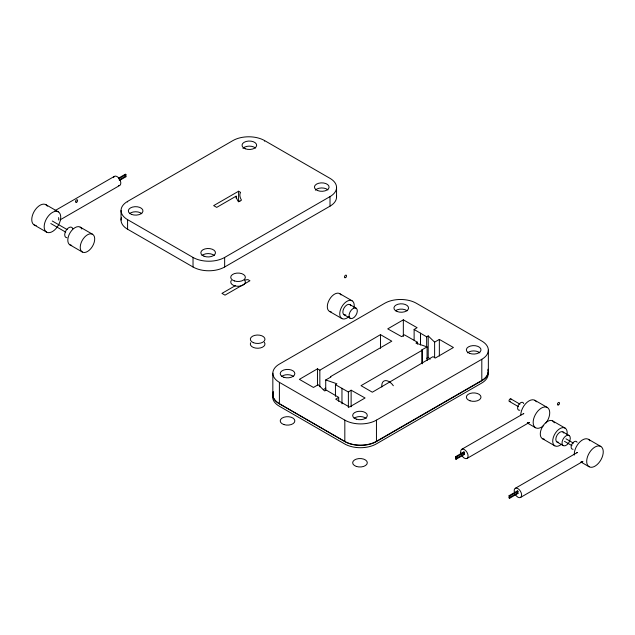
<?xml version="1.0" encoding="UTF-8"?>
<svg xmlns="http://www.w3.org/2000/svg" width="635" height="635" viewBox="0 0 635 635"><rect width="100%" height="100%" fill="white"/><g stroke="black" fill="none" stroke-linecap="round" stroke-linejoin="round"><path stroke-width="0.95" d="M348.377 407.614L348.377 392.017L351.131 390.2L365.077 397.986L349.472 407.027L335.701 399.153L338.685 397.383L326.144 390.025L324.604 390.946L318.191 384.699L313.46 387.453L299.387 379.357L317.46 368.824L319.842 370.189L380.476 334.645L391.787 341.193L330.43 376.698L330.93 376.992L325.723 379.952L325.723 390.676M335.447 396.351L335.447 384.659L336.891 383.778L325.723 379.952M414.123 340.193L414.123 329.47L417.108 327.7L403.336 319.826L387.731 328.866L401.677 336.653L404.431 334.835L417.354 342.194L415.917 343.083L427.077 346.901L427.077 360.545M426.656 346.575L426.656 336.828L428.204 335.907L434.618 342.154L434.618 357.751M426.656 358.299L428.204 357.354L428.204 335.907M323.255 389.66L325.818 388.128M434.618 342.154L439.349 339.408L453.422 347.504L435.348 358.029L432.967 356.664L372.332 392.208L361.021 385.667L422.37 350.155L421.878 349.861L427.077 346.901M54.912 210.701L114.467 176.324M118.689 178.062L125.309 174.236L125.928 174.593L125.928 176.744L119.309 180.57M118.475 178.895L125.928 174.593M119.515 179.729L125.309 176.387L125.928 176.744M60.182 219.829L119.737 185.444M127.587 229.219L127.587 219.654A22.36 12.914 0 0 1 127.587 201.398L232.942 140.573A22.36 12.914 0 0 1 264.573 140.573L330.01 178.348A22.36 12.914 0 0 1 330.01 196.612L330.01 206.169L224.655 266.994A22.36 12.914 0 0 1 193.024 266.994L127.587 229.219A22.36 12.914 0 0 1 121.515 217.44M238.593 191.23L213.662 205.621L216.71 207.383L236.133 196.167A22.939 13.24 0 0 0 236.958 199.041A30.345 17.518 0 0 0 238.53 201.819L241.506 200.112A26.21 15.129 0 0 1 239.919 195.85A21.288 12.287 0 0 1 240.022 193.715L240.554 192.365L238.593 191.23L238.593 200.795L239.903 201.549M127.587 219.654L193.024 257.437A22.36 12.914 0 0 0 224.655 257.437L330.01 196.612M235.474 285.583L221.956 293.386L225.004 295.148L249.936 280.757L247.967 279.622L244.88 279.964M279.392 382.357L344.821 420.132A22.36 12.914 0 0 0 376.452 420.132L481.806 359.307A22.36 12.914 0 0 0 481.806 341.051L416.369 303.268A22.36 12.914 0 0 0 384.739 303.268L279.392 364.093A22.36 12.914 0 0 0 279.392 382.357L279.392 403.796L344.821 441.579A22.36 12.914 0 0 0 376.452 441.579L481.806 380.754A22.36 12.914 0 0 0 487.966 369.221M461.74 449.318L523.843 413.464M455.549 456.708L463.828 451.929L464.447 452.287L464.447 454.438L456.168 459.216L455.549 458.859L455.549 456.708L456.168 457.065L464.447 452.287M455.549 458.859L463.828 454.081L464.447 454.438M467.011 458.446L529.114 422.592M515.263 488.315L577.366 452.461A5.27 3.04 60 0 0 576.882 452.866M509.072 495.705L517.35 490.918L517.969 491.276L517.969 493.435L509.691 498.213L509.072 497.856L509.072 495.705L509.691 496.062L517.969 491.276M509.072 497.856L517.35 493.07L517.969 493.435M520.533 497.443L582.636 461.589M335.447 384.659L348.377 392.017M414.123 329.47L426.656 336.828M534.884 400.304L547.299 407.479M339.677 293.624L352.1 300.792M588.407 439.301L600.821 446.469A11.708 6.763 -60 0 1 597.114 464.614A11.708 6.763 -60 0 1 586.97 458.756A11.708 6.763 -60 0 1 600.821 446.469M552.656 420.91L565.079 428.085M349.901 304.594L356.116 308.181A5.858 3.381 -60 0 1 354.259 317.254A5.858 3.381 -60 0 1 349.186 314.325A5.858 3.381 -60 0 1 356.116 308.181M510.802 398.875L519.914 404.138M562.88 431.887L569.095 435.475A5.858 3.381 -60 0 1 567.238 444.54A5.858 3.381 -60 0 1 562.165 441.611A5.858 3.381 -60 0 1 569.095 435.475M509.341 401.415L518.454 406.67M565.983 438.825L573.437 443.127M564.523 441.365L571.976 445.667M344.051 314.738L350.258 318.325M527.312 422.981L535.591 427.76M557.03 442.023L563.237 445.611M329.43 311.372L341.852 318.54M542.409 438.658L554.831 445.833M580.834 461.97L589.113 466.757M45.887 204.676L58.309 211.844A11.708 6.763 -60 0 1 54.594 229.981A11.708 6.763 -60 0 1 44.45 224.131A11.708 6.763 -60 0 1 58.309 211.844M80.169 227.108L92.591 234.283A10.247 5.913 -60 0 1 89.344 250.15A10.247 5.913 -60 0 1 80.47 245.031A10.247 5.913 -60 0 1 92.591 234.283M52.261 220.996L67.167 229.6M50.8 223.528L65.707 232.14M69.921 244.856L82.344 252.031M34.179 224.957L46.593 232.124M428.204 357.354L430.125 359.251M517.35 490.918L517.35 493.07M509.691 496.062L509.691 498.213M488.355 350.179L488.355 371.618M481.806 359.307L481.806 380.754M463.828 451.929L463.828 454.081M456.168 457.065L456.168 459.216M439.349 339.408L439.349 355.973M422.37 350.155L422.37 363.799M421.878 349.861L421.878 363.506M420.529 344.829L420.529 333.137L420.497 344.853M417.354 342.194L417.354 344.146M403.336 319.826L403.336 336.399M380.476 334.645L380.476 348.29M376.452 420.132L376.452 441.579M351.131 390.2L351.131 406.773M344.821 420.132L344.821 441.579M341.963 388.247L341.963 403.844M338.685 397.383L338.685 401.28M336.558 187.476L336.558 197.041M319.842 370.189L319.842 386.755M317.46 368.824L317.46 385.389M272.836 373.221L272.836 394.668M264.573 140.573L264.573 141.168M236.133 196.167L236.133 198.08M224.655 257.437L224.655 266.994M193.024 257.437L193.024 266.994M127.587 201.398L127.587 201.993M125.309 174.236L125.309 176.387M121.039 210.526L121.039 220.083M336.439 195.707A22.36 12.914 0 0 1 330.01 206.169M129.5 213.693A7.318 4.223 0 0 1 141.811 213.693M242.919 148.32A7.318 4.223 0 0 1 255.5 148.058M315.349 190.135A7.318 4.223 0 0 1 327.93 189.873M202.001 255.524A7.318 4.223 0 0 1 214.312 255.524M264.366 342.336A7.318 4.223 0 0 1 258.016 348.242A7.318 4.223 0 0 1 250.674 342.733M279.392 403.796A22.36 12.914 0 0 1 273.312 392.025M281.678 376.38A7.318 4.223 0 0 1 293.695 376.626M395.391 310.785A7.318 4.223 0 0 1 407.106 310.785M467.519 352.854A7.318 4.223 0 0 1 479.838 352.854M354.132 418.243A7.318 4.223 0 0 1 366.149 418.489M345.837 314.92A5.858 3.381 -60 0 1 343.94 308.173A5.858 3.381 -60 0 1 350.853 305.752M349.02 316.516A10.247 5.913 -60 0 1 339.765 314.642A10.247 5.913 -60 0 1 347.631 300.958A10.247 5.913 -60 0 1 353.941 307.943M331.232 311.849A10.247 5.913 -60 0 1 329.43 299.537A10.247 5.913 -60 0 1 340.995 294.934M574.302 455.065A11.708 6.763 -60 0 1 580.231 441.603A11.708 6.763 -60 0 1 589.907 440.801M582.898 461.407A5.27 3.04 60 0 1 581.374 461.82M514.588 492.943A5.27 3.04 60 0 1 517.692 488.466A5.27 3.04 60 0 1 521.383 496.427A5.27 3.04 60 0 1 515.263 494.403M558.506 442.27A5.858 3.381 -60 0 1 557.03 435.269A5.858 3.381 -60 0 1 563.832 433.046M561.491 444.246A10.247 5.913 -60 0 1 552.728 441.73A10.247 5.913 -60 0 1 560.467 428.315A10.247 5.913 -60 0 1 567.031 434.65M544.203 439.142A10.247 5.913 -60 0 1 542.671 426.387A10.247 5.913 -60 0 1 554.268 422.815M573.08 449.262A4.389 2.532 -60 0 1 572.024 444A4.389 2.532 -60 0 1 577.104 442.278M71.715 245.34A10.247 5.913 -60 0 1 70.183 232.585A10.247 5.913 -60 0 1 81.78 229.013M66.937 237.744A5.858 3.381 -60 0 1 66.215 230.211A5.858 3.381 -60 0 1 72.819 228.783M58.579 217.622A5.27 3.04 60 0 1 58.579 219.988M113.522 177.633A5.27 3.04 60 0 1 119.602 179.141A5.27 3.04 60 0 1 118.475 185.674M36.227 225.504A11.708 6.763 -60 0 1 34.179 211.431A11.708 6.763 -60 0 1 47.387 206.177M273.145 391.827A22.36 12.914 0 0 0 279.217 403.606L344.654 441.381A22.36 12.914 0 0 0 376.285 441.381L481.632 380.555A22.36 12.914 0 0 0 488.069 370.094M273.145 394.375A22.36 12.914 0 0 0 279.217 406.146L344.654 443.928A22.36 12.914 0 0 0 376.285 443.928L481.632 383.103A22.36 12.914 0 0 0 488.069 372.634M519.843 410.21A4.389 2.532 -60 0 1 518.501 405.003A4.389 2.532 -60 0 1 523.684 403.558M529.376 422.41A5.27 3.04 60 0 1 527.51 422.759M523.359 413.877A5.27 3.04 60 0 1 523.589 413.647M543.727 425.498A11.708 6.763 -60 0 1 533.249 420.973A11.708 6.763 -60 0 1 545.902 406.987A11.708 6.763 -60 0 1 545.981 423.005M520.748 415.226A11.708 6.763 -60 0 1 527.066 402.288A11.708 6.763 -60 0 1 536.385 401.812M510.262 401.209A1.46 0.841 -60 0 1 509.04 400.812A1.46 0.841 -60 0 1 510.135 398.915A1.46 0.841 -60 0 1 511.088 399.772M244.761 280.376A7.318 4.223 0 0 1 238.046 286.282A7.318 4.223 0 0 1 231.33 280.376M381.841 386.993A10.247 5.913 60 0 1 385.318 380.611A10.247 5.913 60 0 1 393.351 385.755M131.548 214.4A7.318 4.223 0 0 0 142.954 211.201A7.318 4.223 0 0 0 132.453 207.097A7.318 4.223 0 0 0 131.548 214.4M245.245 148.757A7.318 4.223 0 0 0 256.643 145.566A7.318 4.223 0 0 0 246.142 141.462A7.318 4.223 0 0 0 245.245 148.757M317.667 190.579A7.318 4.223 0 0 0 329.073 187.381A7.318 4.223 0 0 0 318.572 183.277A7.318 4.223 0 0 0 317.667 190.579M204.057 256.23A7.318 4.223 0 0 0 215.455 253.032A7.318 4.223 0 0 0 204.962 248.928A7.318 4.223 0 0 0 204.057 256.23M283.877 424.561A7.318 4.223 0 0 0 294.854 420.902A7.318 4.223 0 0 0 283.877 417.243A7.318 4.223 0 0 0 283.877 424.561M470.019 400.788A7.318 4.223 0 0 0 480.997 397.129A7.318 4.223 0 0 0 470.019 393.47A7.318 4.223 0 0 0 470.019 400.788M356.33 466.423A7.318 4.223 0 0 0 367.308 462.764A7.318 4.223 0 0 0 356.33 459.105A7.318 4.223 0 0 0 356.33 466.423M253.357 342.662A7.318 4.223 0 0 0 264.93 339.677A7.318 4.223 0 0 0 254.667 335.383A7.318 4.223 0 0 0 253.357 342.662M283.877 377.277A7.318 4.223 0 0 0 294.854 373.618A7.318 4.223 0 0 0 283.877 369.959A7.318 4.223 0 0 0 283.877 377.277M397.145 311.523A7.318 4.223 0 0 0 408.551 308.324A7.318 4.223 0 0 0 398.05 304.221A7.318 4.223 0 0 0 397.145 311.523M469.575 353.338A7.318 4.223 0 0 0 480.981 350.139A7.318 4.223 0 0 0 470.479 346.035A7.318 4.223 0 0 0 469.575 353.338M356.33 419.14A7.318 4.223 0 0 0 367.308 415.481A7.318 4.223 0 0 0 356.33 411.821A7.318 4.223 0 0 0 356.33 419.14M345.757 277.455A1.46 0.841 -60 0 0 346.218 275.193A1.46 0.841 -60 0 0 344.487 276.725A1.46 0.841 -60 0 0 345.757 277.455M558.729 404.749A1.46 0.841 -60 0 0 559.197 402.479A1.46 0.841 -60 0 0 557.466 404.019A1.46 0.841 -60 0 0 558.729 404.749M76.803 202.057A1.46 0.841 -60 0 0 77.272 199.787A1.46 0.841 -60 0 0 75.533 201.327A1.46 0.841 -60 0 0 76.803 202.057M460.7 452.438A5.27 3.04 60 0 0 466.725 458.581A5.27 3.04 60 0 0 465.709 450.636A5.27 3.04 60 0 0 460.7 452.438M234.386 280.932A7.318 4.223 0 0 0 245.364 277.273A7.318 4.223 0 0 0 234.386 273.614A7.318 4.223 0 0 0 234.386 280.932"/></g></svg>
